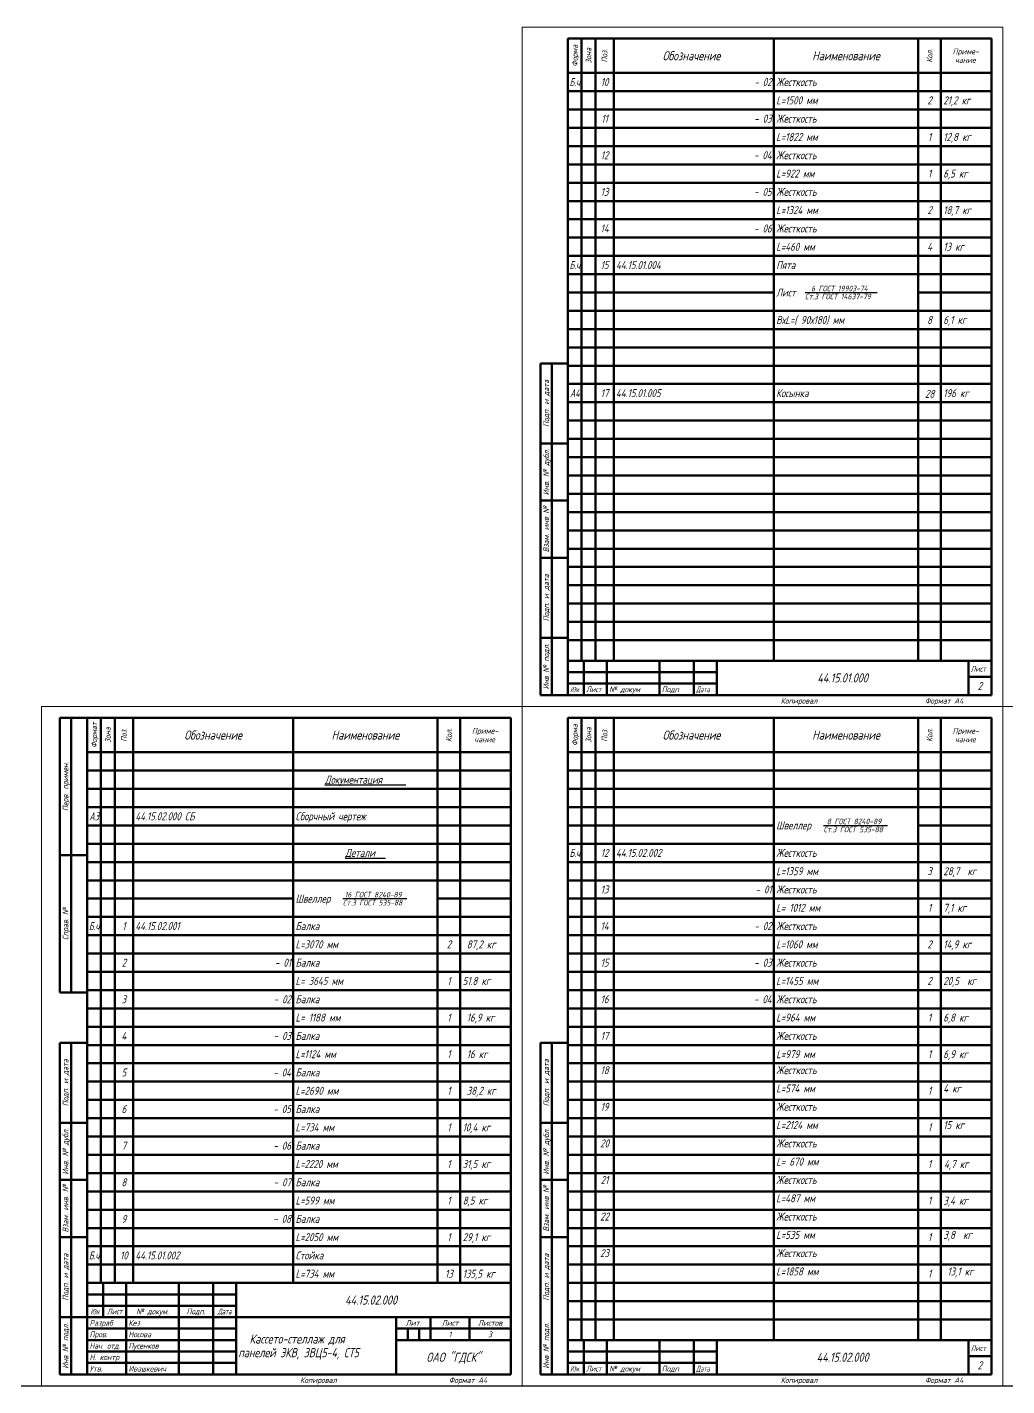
# Model space of a CAD drawing. Header units: millimetres. Extents: x -80926 to 207199, y -554506 to -32322.
# Drawn here: x -7125 to 1434, y -297529 to -285649 of the extents above; entities that cross this region are included whole.
import ezdxf
from ezdxf.enums import TextEntityAlignment as Align

# ---------------------------------------------------------------- set-up
doc = ezdxf.new("R2010")
doc.units = ezdxf.units.MM
doc.styles.add('GOST 2.304', font='CS_Gost2304.shx', dxfattribs={"oblique": 15})

msp = doc.modelspace()

# ---------------------------------------------------------------- linework, layer by layer
at = {"color": 7, "linetype": 'Continuous', "lineweight": 0, "ltscale": 20}
for p, q in [((-2800.6882, -285648.7465), (-2800.6882, -291588.7465)), ((-2800.6882, -285648.7465), (1399.3118, -285648.7465)), ((1399.3118, -285648.7465), (1399.3118, -291588.7465)), ((-7000.6882, -291588.7465), (-7000.6882, -297528.7465)), ((-7000.6882, -291588.7465), (-2800.6882, -291588.7465)), ((-7000.6882, -291588.7465), (-7000.6882, -297528.7465)), ((-7000.6882, -291588.7465), (-2800.6882, -291588.7465)), ((-2800.6882, -291588.7465), (1399.3118, -291588.7465)), ((-2800.6882, -291588.7465), (1399.3118, -291588.7465)), ((-2800.6882, -291588.7465), (-2800.6882, -297528.7465)), ((-2800.6882, -291588.7465), (1399.3118, -291588.7465)), ((-2800.6882, -291588.7465), (-2800.6882, -297528.7465)), ((1398.8464, -291588.7465), (1398.8464, -297528.7465)), ((1398.8464, -291588.7465), (1398.8464, -297528.7465)), ((1398.8464, -291588.7465), (1398.8464, -297528.7465)), ((1398.8464, -291588.7465), (5598.8464, -291588.7465)), ((1399.3118, -291588.7465), (1399.3118, -297528.7465)), ((-7000.6882, -297528.7465), (-2800.6882, -297528.7465)), ((-2801.1536, -297528.7465), (1398.8464, -297528.7465)), ((-2800.6882, -297528.7465), (1399.3118, -297528.7465)), ((-2800.6882, -297528.7465), (1399.3118, -297528.7465)), ((1398.8464, -297528.7465), (5598.8464, -297528.7465)), ((1398.8464, -297528.7465), (5598.8464, -297528.7465))]:
    msp.add_line(p, q, dxfattribs=at)
at = {"color": 7, "linetype": 'Continuous', "lineweight": 100, "ltscale": 20}
for p, q in [((-2400.6882, -285748.7465), (-2400.6882, -291488.7465)), ((-2400.6882, -285748.7465), (1299.3118, -285748.7465)), ((-2280.6882, -285748.7465), (-2280.6882, -291188.7465)), ((-2160.6882, -285748.7465), (-2160.6882, -291188.7465)), ((-2000.6882, -285748.7465), (-2000.6882, -291188.7465)), ((-600.6882, -285748.7465), (-600.6882, -291188.7465)), ((659.3118, -285748.7465), (659.3118, -291188.7465)), ((859.3118, -285748.7465), (859.3118, -291188.7465)), ((1299.3118, -285748.7465), (1299.3118, -291488.7465)), ((-2400.6882, -286048.7465), (1299.3118, -286048.7465)), ((-2640.6882, -288588.7465), (-2640.6882, -291488.7465)), ((-2640.6882, -288588.7465), (-2400.6882, -288588.7465)), ((-2540.6882, -288588.7465), (-2540.6882, -291488.7465)), ((-2640.6882, -289288.7465), (-2400.6882, -289288.7465)), ((-2640.6882, -289788.7465), (-2400.6882, -289788.7465)), ((-2640.6882, -290288.7465), (-2400.6882, -290288.7465)), ((-2640.6882, -290988.7465), (-2400.6882, -290988.7465)), ((-2400.6882, -291188.7465), (1299.3118, -291188.7465)), ((-2260.6882, -291188.7465), (-2260.6882, -291488.7465)), ((-2060.6882, -291188.7465), (-2060.6882, -291488.7465)), ((-1600.6882, -291188.7465), (-1600.6882, -291488.7465)), ((-1300.6882, -291188.7465), (-1300.6882, -291488.7465)), ((-1100.6882, -291188.7465), (-1100.6882, -291488.7465)), ((1099.3118, -291188.7465), (1099.3118, -291488.7465)), ((-2640.6882, -291488.7465), (1299.3118, -291488.7465)), ((-6840.6882, -291688.7465), (-6840.6882, -294088.7465)), ((-6840.6882, -291688.7465), (-2900.6882, -291688.7465)), ((-6740.6882, -291688.7465), (-6740.6882, -294088.7465)), ((-6600.6882, -291688.7465), (-6600.6882, -297428.7465)), ((-6480.6882, -291688.7465), (-6480.6882, -296628.7465)), ((-6360.6882, -291688.7465), (-6360.6882, -296628.7465)), ((-6200.6882, -291688.7465), (-6200.6882, -296628.7465)), ((-4800.6882, -291688.7465), (-4800.6882, -296628.7465)), ((-3540.6882, -291688.7465), (-3540.6882, -296628.7465)), ((-3340.6882, -291688.7465), (-3340.6882, -296628.7465)), ((-2900.6882, -291688.7465), (-2900.6882, -297428.7465)), ((-2400.6882, -291688.7465), (-2400.6882, -297428.7465)), ((-2400.6882, -291688.7465), (1299.3118, -291688.7465)), ((-2280.6882, -291688.7465), (-2280.6882, -297128.7465)), ((-2160.6882, -291688.7465), (-2160.6882, -297128.7465)), ((-2000.6882, -291688.7465), (-2000.6882, -297128.7465)), ((-600.6882, -291688.7465), (-600.6882, -297128.7465)), ((659.3118, -291688.7465), (659.3118, -297128.7465)), ((859.3118, -291688.7465), (859.3118, -297128.7465)), ((1299.3118, -291688.7465), (1299.3118, -297428.7465)), ((-6600.6882, -291988.7465), (-2900.6882, -291988.7465)), ((-2400.6882, -291988.7465), (1299.3118, -291988.7465)), ((-6840.6882, -292888.7465), (-6600.6882, -292888.7465)), ((-6840.6882, -294088.7465), (-6600.6882, -294088.7465)), ((-6840.6882, -294528.7465), (-6840.6882, -297428.7465)), ((-6840.6882, -294528.7465), (-6600.6882, -294528.7465)), ((-6740.6882, -294528.7465), (-6740.6882, -297428.7465)), ((-2640.6882, -294528.7465), (-2640.6882, -297428.7465)), ((-2640.6882, -294528.7465), (-2400.6882, -294528.7465)), ((-2540.6882, -294528.7465), (-2540.6882, -297428.7465)), ((-6840.6882, -295228.7465), (-6600.6882, -295228.7465)), ((-2640.6882, -295228.7465), (-2400.6882, -295228.7465)), ((-6840.6882, -295728.7465), (-6600.6882, -295728.7465)), ((-2640.6882, -295728.7465), (-2400.6882, -295728.7465)), ((-6840.6882, -296228.7465), (-6600.6882, -296228.7465)), ((-2640.6882, -296228.7465), (-2400.6882, -296228.7465)), ((-6600.6882, -296628.7465), (-2900.6882, -296628.7465)), ((-6460.6882, -296628.7465), (-6460.6882, -296928.7465)), ((-6260.6882, -296628.7465), (-6260.6882, -297428.7465)), ((-5800.6882, -296628.7465), (-5800.6882, -297428.7465)), ((-5500.6882, -296628.7465), (-5500.6882, -297428.7465)), ((-5300.6882, -296628.7465), (-5300.6882, -297428.7465)), ((-6600.6882, -296828.7465), (-5300.6882, -296828.7465)), ((-6840.6882, -296928.7465), (-2900.6882, -296928.7465)), ((-3900.6882, -296928.7465), (-3900.6882, -297428.7465)), ((-3600.6882, -296928.7465), (-3600.6882, -297128.7465)), ((-3260.6882, -296928.7465), (-3260.6882, -297128.7465)), ((-3900.6882, -297028.7465), (-2900.6882, -297028.7465)), ((-3900.6882, -297128.7465), (-2900.6882, -297128.7465)), ((-2400.6882, -297128.7465), (1299.3118, -297128.7465)), ((-2260.6882, -297128.7465), (-2260.6882, -297428.7465)), ((-2060.6882, -297128.7465), (-2060.6882, -297428.7465)), ((-1600.6882, -297128.7465), (-1600.6882, -297428.7465)), ((-1600.6882, -297128.7465), (-1600.6882, -297428.7465)), ((-1300.6882, -297128.7465), (-1300.6882, -297428.7465)), ((-1300.6882, -297128.7465), (-1300.6882, -297428.7465)), ((-1100.6882, -297128.7465), (-1100.6882, -297428.7465)), ((-1100.6882, -297128.7465), (-1100.6882, -297428.7465)), ((1099.3118, -297128.7465), (1099.3118, -297428.7465)), ((-6840.6882, -297428.7465), (-2900.6882, -297428.7465)), ((-2640.6882, -297428.7465), (1299.3118, -297428.7465)), ((-2640.6882, -297428.7465), (1299.3118, -297428.7465))]:
    msp.add_line(p, q, dxfattribs=at)
at = {"color": 7, "linetype": 'Continuous', "lineweight": 50, "ltscale": 20}
for p, q in [((-2400.6882, -286208.7465), (1299.3118, -286208.7465)), ((-2400.6882, -286368.7465), (1299.3118, -286368.7465)), ((-2400.6882, -286528.7465), (1299.3118, -286528.7465)), ((-2400.6882, -286688.7465), (1299.3118, -286688.7465)), ((-2400.6882, -286848.7465), (1299.3118, -286848.7465)), ((-2400.6882, -287008.7465), (1299.3118, -287008.7465)), ((-2400.6882, -287168.7465), (1299.3118, -287168.7465)), ((-2400.6882, -287328.7465), (1299.3118, -287328.7465)), ((-2400.6882, -287488.7465), (1299.3118, -287488.7465)), ((-2400.6882, -287648.7465), (1299.3118, -287648.7465)), ((-2400.6882, -287808.7465), (1299.3118, -287808.7465)), ((-2400.6882, -287968.7465), (-600.6882, -287968.7465)), ((659.3118, -287968.7465), (1299.3118, -287968.7465)), ((-2400.6882, -288128.7465), (1299.3118, -288128.7465)), ((-2400.6882, -288288.7465), (659.3118, -288288.7465)), ((659.3118, -288288.7465), (1299.3118, -288288.7465)), ((-2400.6882, -288448.7465), (1299.3118, -288448.7465)), ((-2400.6882, -288608.7465), (1299.3118, -288608.7465)), ((-2400.6882, -288768.7465), (1299.3118, -288768.7465)), ((-2400.6882, -288928.7465), (1299.3118, -288928.7465)), ((-2400.6882, -289088.7465), (1299.3118, -289088.7465)), ((-2400.6882, -289248.7465), (1299.3118, -289248.7465)), ((-2400.6882, -289408.7465), (1299.3118, -289408.7465)), ((-2400.6882, -289568.7465), (1299.3118, -289568.7465)), ((-2400.6882, -289728.7465), (1299.3118, -289728.7465)), ((-2400.6882, -289888.7465), (1299.3118, -289888.7465)), ((-2400.6882, -290048.7465), (1299.3118, -290048.7465)), ((-2400.6882, -290208.7465), (1299.3118, -290208.7465)), ((-2400.6882, -290368.7465), (1299.3118, -290368.7465)), ((-2400.6882, -290528.7465), (1299.3118, -290528.7465)), ((-2400.6882, -290688.7465), (1299.3118, -290688.7465)), ((-2400.6882, -290848.7465), (1299.3118, -290848.7465)), ((-2400.6882, -291008.7465), (1299.3118, -291008.7465)), ((-2400.6882, -291288.7465), (-1100.6882, -291288.7465)), ((-2400.6882, -291388.7465), (-1100.6882, -291388.7465)), ((1099.3118, -291328.7465), (1299.3118, -291328.7465)), ((-6600.6882, -292148.7465), (-2900.6882, -292148.7465)), ((-2400.6882, -292148.7465), (1299.3118, -292148.7465)), ((-6600.6882, -292308.7465), (-2900.6882, -292308.7465)), ((-2400.6882, -292308.7465), (1299.3118, -292308.7465)), ((-6600.6882, -292468.7465), (-2900.6882, -292468.7465)), ((-2400.6882, -292468.7465), (1299.3118, -292468.7465)), ((-6600.6882, -292628.7465), (-2900.6882, -292628.7465)), ((-2400.6882, -292628.7465), (-600.6882, -292628.7465)), ((659.3118, -292628.7465), (1299.3118, -292628.7465)), ((-6600.6882, -292788.7465), (-2900.6882, -292788.7465)), ((-2400.6882, -292788.7465), (1299.3118, -292788.7465)), ((-6600.6882, -292948.7465), (-2900.6882, -292948.7465)), ((-2400.6882, -292948.7465), (1299.3118, -292948.7465)), ((-6600.6882, -293108.7465), (-2900.6882, -293108.7465)), ((-2400.6882, -293108.7465), (1299.3118, -293108.7465)), ((-6600.6882, -293268.7465), (-4800.6882, -293268.7465)), ((-3540.6882, -293268.7465), (-2900.6882, -293268.7465)), ((-2400.6882, -293268.7465), (1299.3118, -293268.7465)), ((-6600.6882, -293428.7465), (-2900.6882, -293428.7465)), ((-2400.6882, -293428.7465), (1299.3118, -293428.7465)), ((-6600.6882, -293588.7465), (-2900.6882, -293588.7465)), ((-2400.6882, -293588.7465), (1299.3118, -293588.7465)), ((-6600.6882, -293748.7465), (-2900.6882, -293748.7465)), ((-2400.6882, -293748.7465), (1299.3118, -293748.7465)), ((-6600.6882, -293908.7465), (-2900.6882, -293908.7465)), ((-2400.6882, -293908.7465), (659.3118, -293908.7465)), ((659.3118, -293908.7465), (1299.3118, -293908.7465)), ((-6600.6882, -294068.7465), (-2900.6882, -294068.7465)), ((-2400.6882, -294068.7465), (1299.3118, -294068.7465)), ((-6600.6882, -294228.7465), (-2900.6882, -294228.7465)), ((-2400.6882, -294228.7465), (659.3118, -294228.7465)), ((659.3118, -294228.7465), (1299.3118, -294228.7465)), ((-6600.6882, -294388.7465), (-2900.6882, -294388.7465)), ((-2400.6882, -294388.7465), (1299.3118, -294388.7465)), ((-6600.6882, -294548.7465), (-2900.6882, -294548.7465)), ((-2400.6882, -294548.7465), (1299.3118, -294548.7465)), ((-6600.6882, -294708.7465), (-2900.6882, -294708.7465)), ((-2400.6882, -294708.7465), (1299.3118, -294708.7465)), ((-6600.6882, -294868.7465), (-2900.6882, -294868.7465)), ((-2400.6882, -294868.7465), (1299.3118, -294868.7465)), ((-6600.6882, -295028.7465), (-2900.6882, -295028.7465)), ((-2400.6882, -295028.7465), (1299.3118, -295028.7465)), ((-6600.6882, -295188.7465), (-2900.6882, -295188.7465)), ((-2400.6882, -295188.7465), (1299.3118, -295188.7465)), ((-6600.6882, -295348.7465), (-2900.6882, -295348.7465)), ((-2400.6882, -295348.7465), (1299.3118, -295348.7465)), ((-6600.6882, -295508.7465), (-2900.6882, -295508.7465)), ((-2400.6882, -295508.7465), (1299.3118, -295508.7465)), ((-6600.6882, -295668.7465), (-2900.6882, -295668.7465)), ((-2400.6882, -295668.7465), (1299.3118, -295668.7465)), ((-6600.6882, -295828.7465), (-3540.6882, -295828.7465)), ((-3540.6882, -295828.7465), (-2900.6882, -295828.7465)), ((-2400.6882, -295828.7465), (1299.3118, -295828.7465)), ((-6600.6882, -295988.7465), (-2900.6882, -295988.7465)), ((-2400.6882, -295988.7465), (1299.3118, -295988.7465)), ((-6600.6882, -296148.7465), (-2900.6882, -296148.7465)), ((-2400.6882, -296148.7465), (1299.3118, -296148.7465)), ((-6600.6882, -296308.7465), (-2900.6882, -296308.7465)), ((-2400.6882, -296308.7465), (1299.3118, -296308.7465)), ((-6600.6882, -296468.7465), (-2900.6882, -296468.7465)), ((-2400.6882, -296468.7465), (1299.3118, -296468.7465)), ((-2400.6882, -296628.7465), (1299.3118, -296628.7465)), ((-6600.6882, -296728.7465), (-5300.6882, -296728.7465)), ((-2400.6882, -296788.7465), (1299.3118, -296788.7465)), ((-2400.6882, -296948.7465), (1299.3118, -296948.7465)), ((-6600.6882, -297028.7465), (-5300.6882, -297028.7465)), ((-3800.6882, -297028.7465), (-3800.6882, -297128.7465)), ((-3700.6882, -297028.7465), (-3700.6882, -297128.7465)), ((-6600.6882, -297128.7465), (-5300.6882, -297128.7465)), ((-6600.6882, -297228.7465), (-5300.6882, -297228.7465)), ((-2400.6882, -297228.7465), (-1100.6882, -297228.7465)), ((-2400.6882, -297228.7465), (-1100.6882, -297228.7465)), ((-6600.6882, -297328.7465), (-5300.6882, -297328.7465)), ((-2400.6882, -297328.7465), (-1100.6882, -297328.7465)), ((-2400.6882, -297328.7465), (-1100.6882, -297328.7465)), ((1099.3118, -297268.7465), (1299.3118, -297268.7465))]:
    msp.add_line(p, q, dxfattribs=at)
at = {"color": 7, "linetype": 'Continuous', "ltscale": 20}
for p, q in [((-328.6882, -287968.7465), (300.6163, -287968.7465)), ((-4524.1882, -292274.2465), (-3817.1882, -292274.2465)), ((-167.6882, -292628.7465), (393.0163, -292628.7465)), ((-4347.003, -292914.2465), (-3994.3735, -292914.2465)), ((-4367.6882, -293268.7465), (-3806.9837, -293268.7465)), ((-328.6882, -294708.7465), (300.6163, -294708.7465))]:
    msp.add_line(p, q, dxfattribs=at)
msp.add_line((-15400.6882, -297528.7465), (39199.3118, -297528.7465))

# ---------------------------------------------------------------- texts
at = {"color": 7, "linetype": 'Continuous', "ltscale": 20, "style": 'GOST 2.304', "oblique": 15}
for s, p in [('Форма', (-2340.6882, -285898.7465)), ('Зона', (-2220.6882, -285898.7465)), ('Поз.', (-2080.6882, -285898.7465)), ('Кол.', (759.3118, -285898.7465)), ('Подп. и дата', (-2590.6882, -288938.7465)), ('Инв. № дубл.', (-2590.6882, -289538.7465)), ('Взам. инв №', (-2590.6882, -290038.7465)), ('Подп. и дата', (-2590.6882, -290638.7465)), ('Инв № подл.', (-2590.6882, -291238.7465)), ('Формат', (-6540.6882, -291838.7465)), ('Форма', (-2340.6882, -291838.7465)), ('Зона', (-6420.6882, -291838.7465)), ('Поз.', (-6280.6882, -291838.7465)), ('Кол.', (-3440.6882, -291838.7465)), ('Зона', (-2220.6882, -291838.7465)), ('Поз.', (-2080.6882, -291838.7465)), ('Кол.', (759.3118, -291838.7465)), ('Перв. примен.', (-6790.6882, -292288.7465)), ('Справ. №', (-6790.6882, -293488.7465)), ('Подп. и дата', (-6790.6882, -294878.7465)), ('Подп. и дата', (-2590.6882, -294878.7465)), ('Инв. № дубл.', (-6790.6882, -295478.7465)), ('Инв. № дубл.', (-2590.6882, -295478.7465)), ('Взам. инв. №', (-6790.6882, -295978.7465)), ('Взам. инв №', (-2590.6882, -295978.7465)), ('Подп. и дата', (-6790.6882, -296578.7465)), ('Подп. и дата', (-2590.6882, -296578.7465)), ('Инв № подл.', (-6790.6882, -297178.7465)), ('Инв № подл.', (-2590.6882, -297178.7465))]:
    msp.add_text(s, height=50, rotation=90, dxfattribs=at).set_placement(p, align=Align.MIDDLE_CENTER)
for s, height, p in [('Обозначение ', 80, (-1300.6882, -285898.7465)), ('Наименование', 80, (29.3118, -285898.7465)), ('10', 70, (-2080.6882, -286128.7465)), ('2', 70, (759.3118, -286288.7465)), ('11', 70, (-2080.6882, -286448.7465)), ('1', 70, (759.3118, -286608.7465)), ('12', 70, (-2080.6882, -286768.7465)), ('1', 70, (759.3118, -286928.7465)), ('13', 70, (-2080.6882, -287088.7465)), ('2', 70, (759.3118, -287248.7465)), ('14', 70, (-2080.6882, -287408.7465)), ('4', 70, (759.3118, -287568.7465)), ('15', 70, (-2080.6882, -287728.7465)), ('8', 70, (759.3118, -288208.7465)), ('17', 70, (-2080.6882, -288848.7465)), ('28', 70, (760.1117, -288854.8754)), ('44.15.01.000', 80, (-0.6882, -291338.7465)), ('2', 70, (1199.3118, -291408.7465)), ('Обозначение', 80, (-5500.6882, -291838.7465)), ('Наименование', 80, (-4170.6882, -291838.7465)), ('Обозначение ', 80, (-1300.6882, -291838.7465)), ('Наименование', 80, (29.3118, -291838.7465)), ('12', 70, (-2080.6882, -292868.7465)), ('3', 70, (759.3118, -293028.7465)), ('13', 70, (-2080.6882, -293188.7465)), ('1', 70, (759.3118, -293348.7465)), ('1', 70, (-6280.6882, -293508.7465)), ('14', 70, (-2080.6882, -293508.7465)), ('2', 70, (-3440.6882, -293668.7465)), ('2', 70, (759.3118, -293668.7465)), ('2', 70, (-6280.6882, -293828.7465)), ('15', 70, (-2080.6882, -293828.7465)), ('1', 70, (-3440.6882, -293988.7465)), ('2', 70, (759.3118, -293988.7465)), ('3', 70, (-6280.6882, -294148.7465)), ('16', 70, (-2080.6882, -294148.7465)), ('1', 70, (-3440.6882, -294308.7465)), ('1', 70, (759.3118, -294308.7465)), ('4', 70, (-6280.6882, -294468.7465)), ('17', 70, (-2080.6882, -294468.7465)), ('1', 70, (-3440.6882, -294628.7465)), ('1', 70, (759.3118, -294628.7465)), ('18', 70, (-2080.6882, -294768.7465)), ('5', 70, (-6280.6882, -294788.7465)), ('1', 70, (-3440.6882, -294948.7465)), ('1', 70, (759.3118, -294948.7465)), ('6', 70, (-6280.6882, -295108.7465)), ('19', 70, (-2080.6882, -295088.7465)), ('1', 70, (-3440.6882, -295268.7465)), ('1', 70, (759.3118, -295268.7465)), ('7', 70, (-6280.6882, -295428.7465)), ('20', 70, (-2080.6882, -295408.7465)), ('1', 70, (-3440.6882, -295588.7465)), ('1', 70, (759.3118, -295588.7465)), ('8', 70, (-6280.6882, -295748.7465)), ('21', 70, (-2080.6882, -295728.7465)), ('1', 70, (-3440.6882, -295908.7465)), ('1', 70, (759.3118, -295908.7465)), ('9', 70, (-6280.6882, -296068.7465)), ('22', 70, (-2080.6882, -296048.7465)), ('1', 70, (-3440.6882, -296228.7465)), ('1', 70, (759.3118, -296228.7465)), ('10', 70, (-6280.6882, -296388.7465)), ('23', 70, (-2080.6882, -296368.7465)), ('13', 70, (-3440.6882, -296548.7465)), ('1', 70, (759.3118, -296548.7465)), ('44.15.02.000 ', 80, (-4100.6882, -296778.7465)), ('№ докум.', 50, (-6030.6882, -296878.7465)), ('Подп.', 50, (-5650.6882, -296878.7465)), ('Лит.', 50, (-3750.6882, -296978.7465)), ('Лист', 50, (-3430.6882, -296978.7465)), ('Листов', 50, (-3080.6882, -296978.7465)), ('1', 50, (-3430.6882, -297078.7465)), ('3', 50, (-3080.6882, -297078.7465)), ('ОАО "ГДСК"', 80, (-3400.6882, -297278.7465)), ('44.15.02.000', 80, (-0.6882, -297278.7465)), ('2', 70, (1199.3118, -297348.7465))]:
    msp.add_text(s, height=height, dxfattribs=at).set_placement(p, align=Align.MIDDLE_CENTER)
for s, height, p in [('Приме-', 50, (961.1868, -285886.2465)), ('чание', 50, (982.1227, -285961.2465)), ('Лист ', 70, (-580.6882, -288003.7465)), ('6 ГОСТ 19903-74', 49, (-276.186, -287958.2465)), ('Ст.3 ГОСТ 14637-79', 49, (-328.6882, -288028.2465)), ('Приме-', 50, (-3238.8132, -291826.2465)), ('чание', 50, (-3217.8773, -291901.2465)), ('Приме-', 50, (961.1868, -291826.2465)), ('чание', 50, (982.1227, -291901.2465)), ('Документация ', 70, (-4524.1882, -292263.7465)), ('Швеллер ', 70, (-580.6882, -292663.7465)), ('8 ГОСТ 8240-89', 49, (-138.9007, -292618.2465)), ('Ст.3 ГОСТ 535-88', 49, (-167.6882, -292688.2465)), ('Детали', 70, (-4347.003, -292903.7465)), ('Швеллер ', 70, (-4780.6882, -293303.7465)), ('Ст.3 ГОСТ 535-88', 49, (-4367.6882, -293328.2465)), ('16 ГОСТ 8240-89', 49, (-4351.7632, -293258.2465)), ('Кассето-стеллаж для', 80, (-5183.1908, -297158.7465))]:
    msp.add_text(s, height=height, dxfattribs=at).set_placement(p)
for s, height, width, p in [('Б.ч', 70, 0.751184, (-2340.6882, -286128.7465)), ('Б.ч', 70, 0.751184, (-2340.6882, -287728.7465)), ('А4', 70, 0.751184, (-2340.6882, -288848.7465)), ('А3', 70, 0.779179, (-6540.6882, -292548.7465)), ('Б.ч', 70, 0.751184, (-2340.6882, -292868.7465)), ('Б.ч', 70, 0.751184, (-6540.6882, -293508.7465)), ('Б.ч', 70, 0.751184, (-6540.6882, -296388.7465)), ('Изм.', 50, 0.644882, (-6530.6882, -296878.7465)), ('Лист', 50, 0.90868, (-6360.6882, -296878.7465)), ('Дата', 50, 0.816995, (-5400.6882, -296878.7465))]:
    msp.add_text(s, height=height, dxfattribs=dict(at, width=width)).set_placement(p, align=Align.MIDDLE_CENTER)
for s, p in [('- 02', (-620.6882, -286128.7465)), ('- 03', (-620.6882, -286448.7465)), ('- 04', (-620.6882, -286768.7465)), ('- 05', (-620.6882, -287088.7465)), ('- 06', (-620.6882, -287408.7465)), ('- 01', (-620.6882, -293188.7465)), ('- 02', (-620.6882, -293508.7465)), ('- 01', (-4820.6882, -293828.7465)), ('- 03', (-620.6882, -293828.7465)), ('- 02', (-4820.6882, -294148.7465)), ('- 04', (-620.6882, -294148.7465)), ('- 03', (-4820.6882, -294468.7465)), ('- 04', (-4820.6882, -294788.7465)), ('- 05', (-4820.6882, -295108.7465)), ('- 06', (-4820.6882, -295428.7465)), ('- 07', (-4820.6882, -295748.7465)), ('- 08', (-4820.6882, -296068.7465))]:
    msp.add_text(s, height=70, dxfattribs=at).set_placement(p, align=Align.MIDDLE_RIGHT)
for s, height, p in [('Жесткость', 70, (-580.6882, -286128.7465)), ('L=1500 мм', 70, (-580.6882, -286288.7465)), ('21,2 кг', 70, (879.3118, -286288.7465)), ('Жесткость', 70, (-580.6882, -286448.7465)), ('L=1822 мм', 70, (-580.6882, -286608.7465)), ('12,8 кг', 70, (879.3118, -286608.7465)), ('Жесткость', 70, (-580.6882, -286768.7465)), ('L=922 мм', 70, (-580.6882, -286928.7465)), ('6,5 кг', 70, (879.3118, -286928.7465)), ('Жесткость', 70, (-580.6882, -287088.7465)), ('L=1324 мм', 70, (-580.6882, -287248.7465)), ('18,7 кг', 70, (879.3118, -287248.7465)), ('Жесткость', 70, (-580.6882, -287408.7465)), ('L=460 мм', 70, (-580.6882, -287568.7465)), ('13 кг', 70, (879.3118, -287568.7465)), ('44.15.01.004', 70, (-1980.6882, -287728.7465)), ('Пята', 70, (-580.6882, -287728.7465)), ('BхL=( 90х180) мм', 70, (-580.6882, -288208.7465)), ('6,1 кг', 70, (879.3118, -288208.7465)), ('44.15.01.005', 70, (-1980.6882, -288848.7465)), ('Косынка', 70, (-580.6882, -288848.7465)), ('196 кг', 70, (879.3118, -288848.7465)), ('№ докум', 50, (-2040.6882, -291438.7465)), ('Подп', 50, (-1580.6882, -291438.7465)), ('Копировал', 50, (-540.6882, -291538.7465)), ('Формат А4', 50, (719.3118, -291538.7465)), ('44.15.02.000 СБ', 70, (-6180.6882, -292548.7465)), ('Сборчный чертеж', 70, (-4780.6882, -292548.7465)), ('44.15.02.002', 70, (-1980.6882, -292868.7465)), ('Жесткость', 70, (-580.6882, -292868.7465)), ('L=1359 мм', 70, (-580.6882, -293028.7465)), ('28,7  кг', 70, (879.3118, -293028.7465)), ('Жесткость', 70, (-580.6882, -293188.7465)), ('L= 1012 мм', 70, (-580.6882, -293348.7465)), ('7,1 кг', 70, (879.3118, -293348.7465)), ('44.15.02.001', 70, (-6180.6882, -293508.7465)), ('Балка', 70, (-4780.6882, -293508.7465)), ('Жесткость', 70, (-580.6882, -293508.7465)), ('L=3070 мм', 70, (-4780.6882, -293668.7465)), (' 87,2 кг', 70, (-3320.6882, -293668.7465)), ('L=1060 мм', 70, (-580.6882, -293668.7465)), ('14,9 кг', 70, (879.3118, -293668.7465)), ('Балка', 70, (-4780.6882, -293828.7465)), ('Жесткость', 70, (-580.6882, -293828.7465)), ('L= 3645 мм', 70, (-4780.6882, -293988.7465)), ('51.8 кг', 70, (-3320.6882, -293988.7465)), ('L=1455 мм', 70, (-580.6882, -293988.7465)), ('20,5  кг', 70, (879.3118, -293988.7465)), ('Балка', 70, (-4780.6882, -294148.7465)), ('Жесткость', 70, (-580.6882, -294148.7465)), ('L= 1188 мм', 70, (-4780.6882, -294308.7465)), (' 16,9 кг', 70, (-3320.6882, -294308.7465)), ('L=964 мм', 70, (-580.6882, -294308.7465)), ('6,8 кг', 70, (879.3118, -294308.7465)), ('Балка', 70, (-4780.6882, -294468.7465)), ('Жесткость', 70, (-580.6882, -294468.7465)), ('L=1124 мм', 70, (-4780.6882, -294628.7465)), (' 16 кг', 70, (-3320.6882, -294628.7465)), ('L=979 мм', 70, (-580.6882, -294628.7465)), ('6,9 кг', 70, (879.3118, -294628.7465)), ('Жесткость', 70, (-580.6882, -294768.7465)), ('Балка', 70, (-4780.6882, -294788.7465)), ('L=2690 мм', 70, (-4780.6882, -294948.7465)), (' 38,2 кг', 70, (-3320.6882, -294948.7465)), ('L=574 мм', 70, (-580.6882, -294928.7465)), ('4 кг', 70, (879.3118, -294928.7465)), ('Балка', 70, (-4780.6882, -295108.7465)), ('Жесткость', 70, (-580.6882, -295088.7465)), ('L=2124 мм', 70, (-580.6882, -295248.7465)), ('15 кг', 70, (879.3118, -295248.7465)), ('L=734 мм', 70, (-4780.6882, -295268.7465)), ('10,4 кг', 70, (-3320.6882, -295268.7465)), ('Балка', 70, (-4780.6882, -295428.7465)), ('Жесткость', 70, (-580.6882, -295408.7465)), ('L=2220 мм', 70, (-4780.6882, -295588.7465)), ('31,5 кг', 70, (-3320.6882, -295588.7465)), ('L= 670 мм', 70, (-580.6882, -295568.7465)), ('4,7 кг', 70, (886.318, -295589.4687)), ('Балка', 70, (-4780.6882, -295748.7465)), ('Жесткость', 70, (-580.6882, -295728.7465)), ('L=599 мм', 70, (-4780.6882, -295908.7465)), ('8,5 кг', 70, (-3320.6882, -295908.7465)), ('L=487 мм', 70, (-580.6882, -295888.7465)), ('3,4 кг', 70, (879.7322, -295909.8979)), ('Балка', 70, (-4780.6882, -296068.7465)), ('Жесткость', 70, (-580.6882, -296048.7465)), ('L=2050 мм', 70, (-4780.6882, -296228.7465)), ('29,1 кг', 70, (-3320.6882, -296228.7465)), ('L=535 мм', 70, (-580.6882, -296208.7465)), ('3,8  кг', 70, (879.3118, -296208.7465)), ('44.15.01.002', 70, (-6180.6882, -296388.7465)), ('Стойка', 70, (-4780.6882, -296388.7465)), ('Жесткость', 70, (-580.6882, -296368.7465)), ('L=734 мм', 70, (-4780.6882, -296548.7465)), ('135,5 кг', 70, (-3320.6882, -296548.7465)), ('L=1858 мм', 70, (-580.6882, -296528.7465)), (' 13,1 кг', 70, (879.3118, -296528.7465)), ('Разраб', 50, (-6580.6882, -296978.7465)), ('Кез', 50, (-6240.6882, -296978.7465)), ('Пров.', 50, (-6580.6882, -297078.7465)), ('Носова', 50, (-6240.6882, -297078.7465)), ('Пусенков', 50, (-6240.6882, -297178.7465)), ('Утв.', 50, (-6580.6882, -297378.7465)), ('Н. контр', 50, (-6580.6882, -297278.7465)), ('Ивашкевич', 50, (-6240.6882, -297378.7465)), ('№ докум', 50, (-2040.6882, -297378.7465)), ('№ докум', 50, (-2040.6882, -297378.7465)), ('Подп', 50, (-1580.6882, -297378.7465)), ('Подп', 50, (-1580.6882, -297378.7465)), ('Копировал', 50, (-4740.6882, -297478.7465)), ('Формат А4', 50, (-3440.6882, -297478.7465)), ('Копировал', 50, (-540.6882, -297478.7465)), ('Формат А4', 50, (719.3118, -297478.7465))]:
    msp.add_text(s, height=height, dxfattribs=at).set_placement(p, align=Align.MIDDLE_LEFT)
for s, width, p in [('Лист', 0.90868, (1119.3118, -291258.7465)), ('Изм.', 0.644882, (-2380.6882, -291438.7465)), ('Лист', 0.90868, (-2240.6882, -291438.7465)), ('Дата', 0.816995, (-1280.6882, -291438.7465)), ('Нач. отд.', 0.977222, (-6580.6882, -297178.7465)), ('Лист', 0.90868, (1119.3118, -297198.7465)), ('Изм.', 0.644882, (-2380.6882, -297378.7465)), ('Лист', 0.90868, (-2240.6882, -297378.7465)), ('Дата', 0.816995, (-1280.6882, -297378.7465)), ('Дата', 0.816995, (-1280.6882, -297378.7465))]:
    msp.add_text(s, height=50, dxfattribs=dict(at, width=width)).set_placement(p, align=Align.MIDDLE_LEFT)
at = {"color": 7, "linetype": 'Continuous', "ltscale": 20, "style": 'GOST 2.304', "oblique": 15, "width": 0.968093}
msp.add_text('панелей ЭКВ, 3ВЦ5-4, СТ5', height=80, dxfattribs=at).set_placement((-5280.6882, -297278.7465))

doc.saveas('drawing.dxf')
